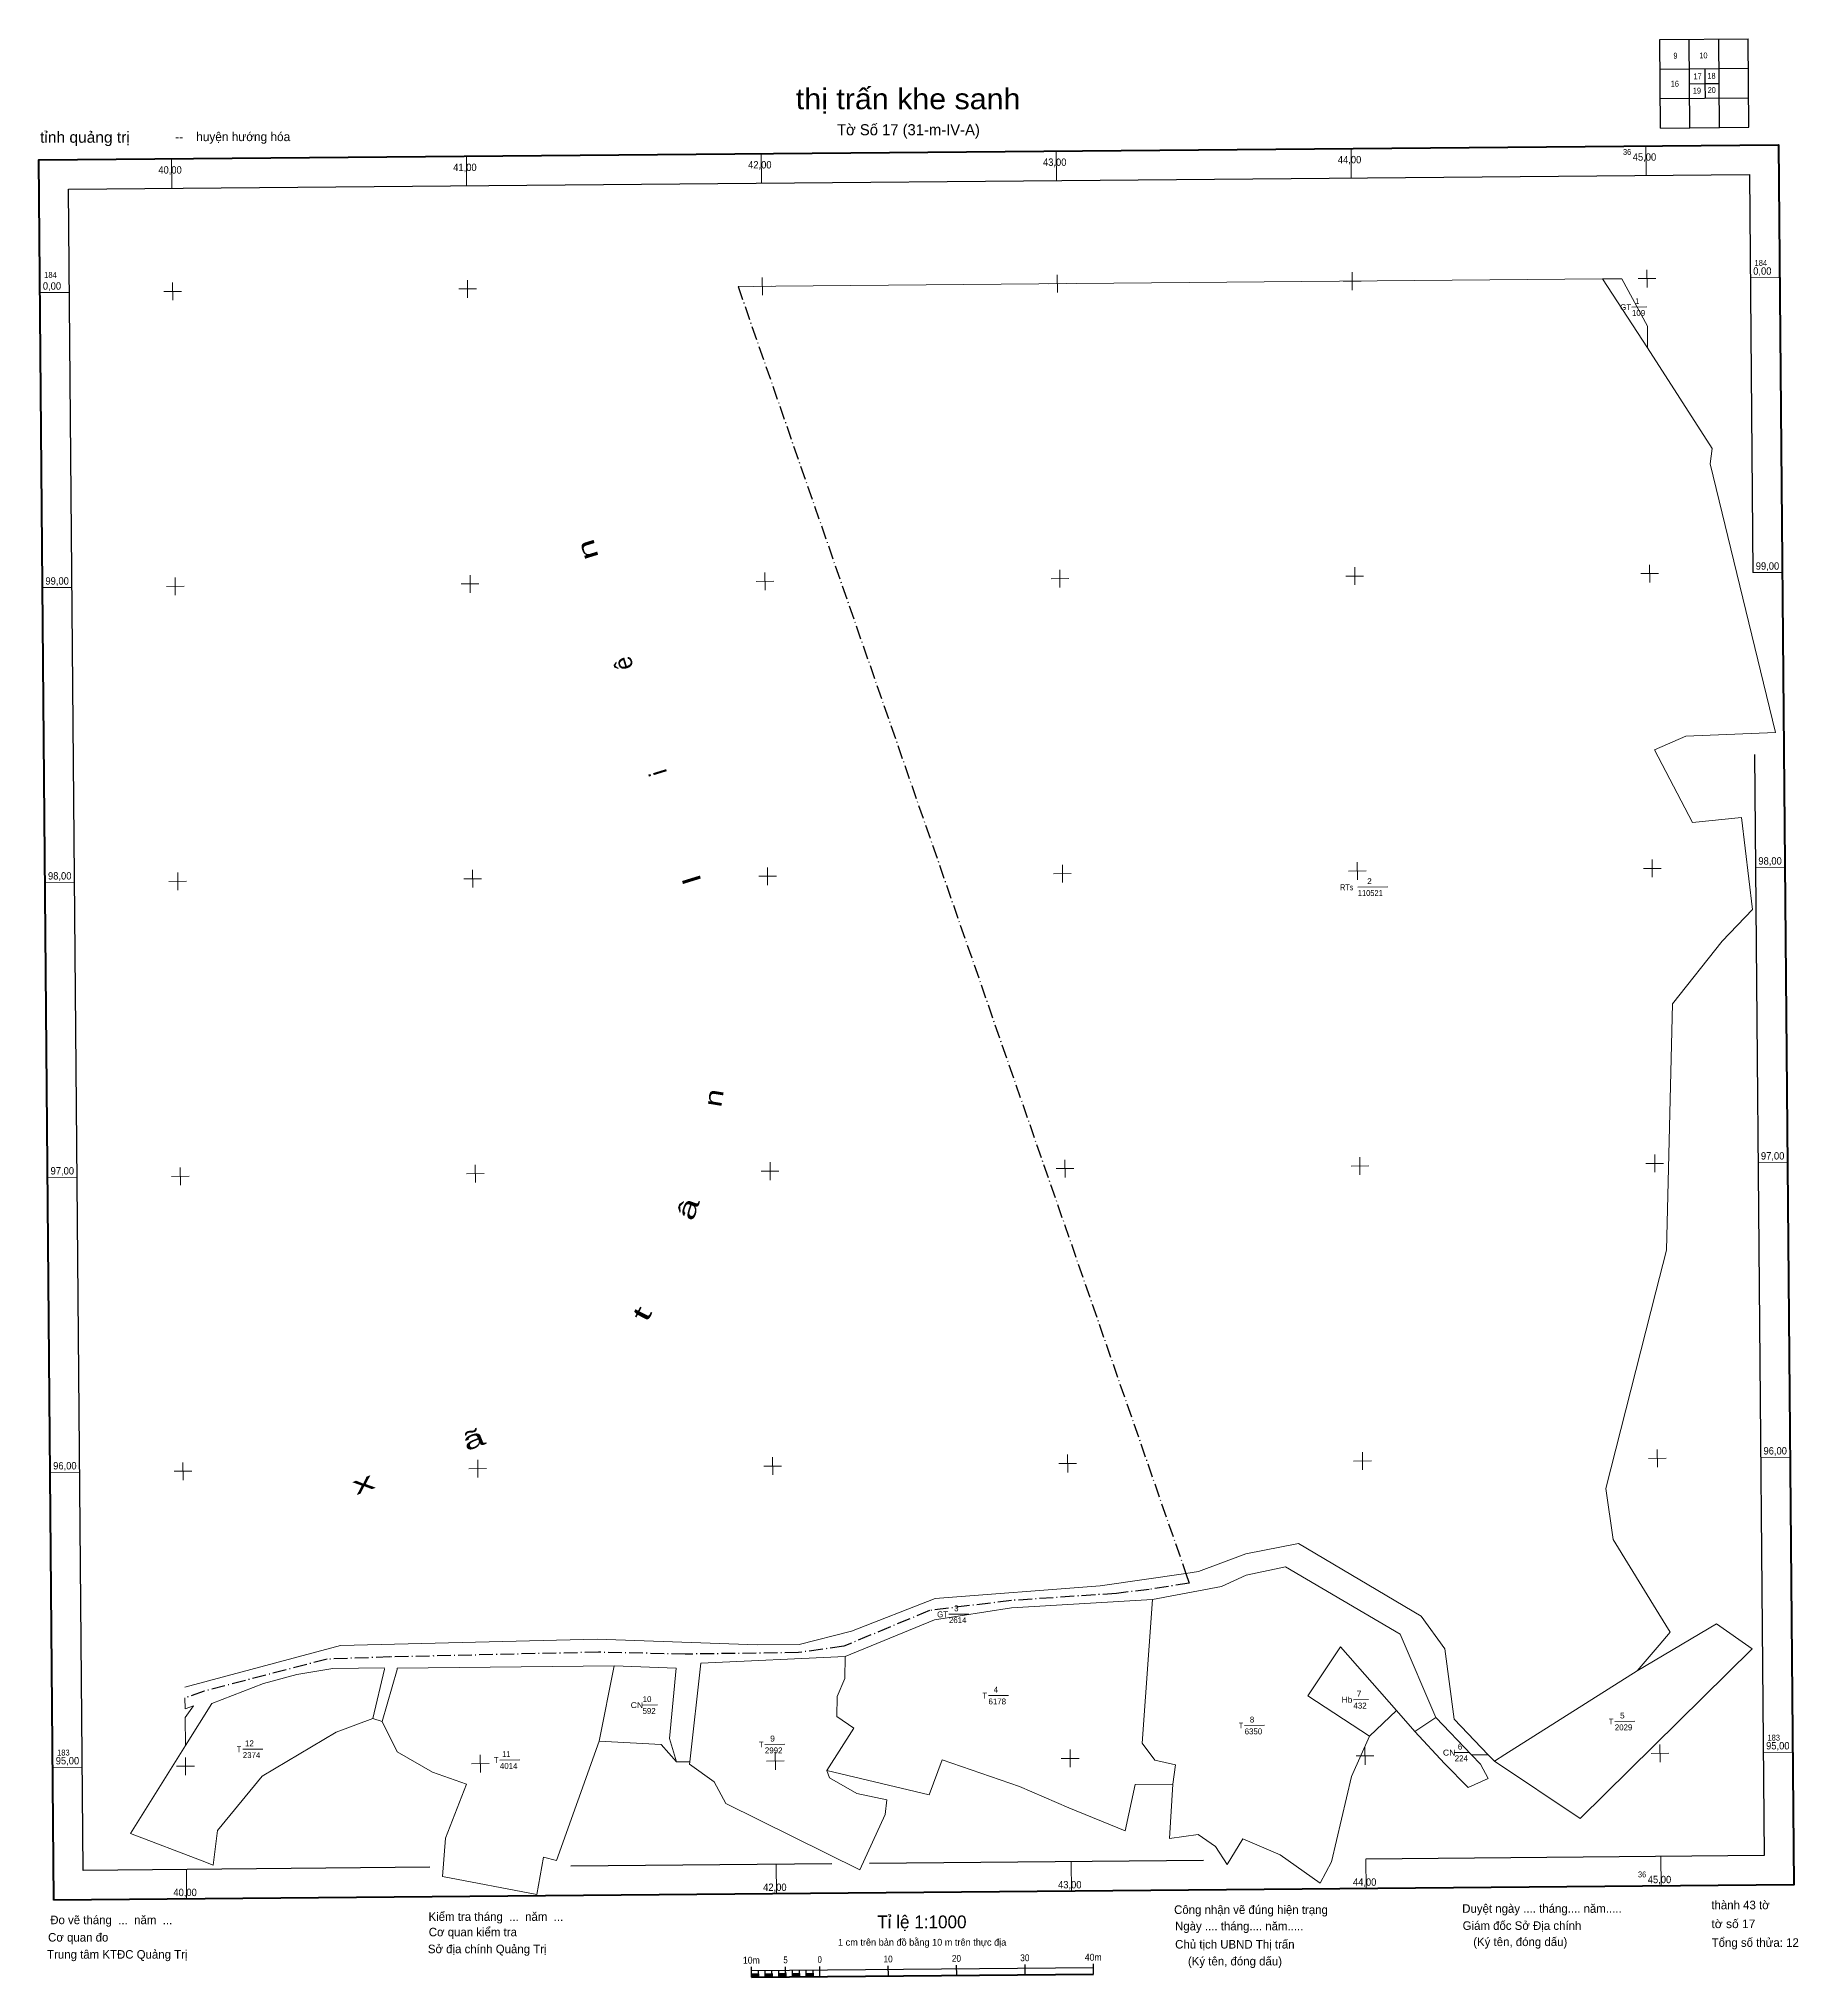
# Model space of a CAD drawing. Header units: metres. Extents: x 550514 to 551111, y 1838919 to 1839576.
import ezdxf
from ezdxf.enums import TextEntityAlignment as Align

# ---------------------------------------------------------------- set-up
doc = ezdxf.new("R2010")
doc.units = ezdxf.units.M
doc.header["$LTSCALE"] = 0.93
doc.linetypes.add('DOT_DASHED', pattern=[7.7, 5, -1.2, 0.3, -1.2])
for name, color, linetype, lineweight in [('10', 7, 'Continuous', 13), ('13', 7, 'Continuous', 13), ('62', 7, 'Continuous', 13)]:
    doc.layers.add(name, color=color, linetype=linetype, lineweight=lineweight)

msp = doc.modelspace()

# ---------------------------------------------------------------- hatches: boundary and pattern name
at = {"layer": '62'}
for points in [[(550755.99, 1838919.17), (550755.98, 1838920.33), (550758.3, 1838920.35), (550758.31, 1838919.19)], [(550760.63, 1838919.21), (550760.62, 1838920.37), (550762.93, 1838920.39), (550762.95, 1838919.23)], [(550765.26, 1838919.25), (550765.25, 1838920.41), (550767.56, 1838920.43), (550767.57, 1838919.27)], [(550769.89, 1838919.29), (550769.88, 1838920.45), (550772.2, 1838920.47), (550772.21, 1838919.31)], [(550774.53, 1838919.34), (550774.52, 1838920.49), (550776.84, 1838920.52), (550776.85, 1838919.36)]]:
    msp.add_hatch(color=256, dxfattribs=at).paths.add_polyline_path(points)

# ---------------------------------------------------------------- linework, layer by layer
at = {"layer": '10', "linetype": 'DOT_DASHED', "lineweight": 25}
msp.add_line((550751.43, 1839492.21), (550903.22, 1839056.05), dxfattribs=at)
at = {"layer": '10'}
for p, q in [((551044.41, 1839494.77), (551059.77, 1839471.43)), ((551051.04, 1839494.83), (551059.71, 1839478.79)), ((551059.77, 1839471.43), (551059.71, 1839478.79)), ((550704.37, 1838999.19), (550709.36, 1839024.77)), ((550563.9, 1839013.84), (550563.93, 1839010.16)), ((550563.96, 1839007.16), (550564.04, 1838997.67)), ((550627.64, 1839006.83), (550630.81, 1839005.84)), ((550974.63, 1839009.57), (550965.46, 1839000.85)), ((551000.01, 1838994.51), (550987.92, 1839007.2)), ((551000.01, 1838994.51), (551005.72, 1838994.56)), ((551005.72, 1838994.56), (551007.8, 1838992.39)), ((550730.57, 1838992.15), (550735.03, 1838992.19))]:
    msp.add_line(p, q, dxfattribs=at)
for points in [[(550751.43, 1839492.21), (551044.41, 1839494.77), (551051.04, 1839494.83)], [(551067.39, 1839036.08), (551063.53, 1839042.38), (551048.09, 1839067.59), (551045.64, 1839084.83), (551062.57, 1839151.47), (551066.16, 1839165.57), (551068.25, 1839249.12), (551085.02, 1839270.34), (551095.36, 1839281.11), (551091.55, 1839312.23), (551074.92, 1839310.55), (551062.1, 1839335.19), (551072.76, 1839339.81), (551103.06, 1839341.08), (551080.99, 1839432.13), (551081.66, 1839437.3), (551059.77, 1839471.43)], [(550903.22, 1839056.05), (550907.55, 1839056.67), (550923.51, 1839062.65), (550941.45, 1839066.22), (550982.96, 1839041.55), (550990.97, 1839030.43), (550994.17, 1839006.63), (551005.72, 1838994.56)], [(550891.87, 1839047.18), (550915.3, 1839051.65), (550923.69, 1839055.49), (550936.99, 1839058.28), (550975.91, 1839035.4), (550987.92, 1839007.2), (550980.85, 1839002.48), (550974.63, 1839009.57)], [(550563.86, 1839017.5), (550616.6, 1839031.63), (550703.6, 1839033.75), (550757.89, 1839031.82), (550772.14, 1839031.96), (550789.82, 1839036.46), (550818.2, 1839047.54), (550874.18, 1839051.86), (550903.22, 1839056.05)], [(550787.71, 1839027.9), (550818, 1839040.32), (550844.14, 1839044.35), (550891.87, 1839047.18)], [(550891.87, 1839047.18), (550888.44, 1838998.45), (550892.7, 1838992.7), (550899.72, 1838991.2), (550898.8, 1838984.63)], [(551007.8, 1838992.39), (551036.88, 1838973.01), (551095.18, 1839030.44), (551083.06, 1839038.91), (551056.17, 1839023.01)], [(551056.17, 1839023.01), (551063.62, 1839031.69), (551067.39, 1839036.08)], [(550787.71, 1839027.9), (550738.76, 1839025.64), (550735.03, 1838992.19)], [(550787.71, 1839027.9), (550787.56, 1839020.47), (550784.98, 1839014.3), (550784.88, 1839007.54), (550790.69, 1839003.61), (550781.54, 1838989.23)], [(550974.63, 1839009.57), (550955.67, 1839031.19), (550944.57, 1839014.57), (550965.46, 1839000.85)], [(550627.64, 1839006.83), (550631.55, 1839023.59), (550631.48, 1839024.02), (550614.06, 1839023.84), (550601.85, 1839021.82), (550590.51, 1839018.72), (550572.99, 1839011.98), (550564.04, 1838997.67)], [(550630.81, 1839005.84), (550635.9, 1839023.44), (550635.85, 1839023.92), (550709.36, 1839024.77)], [(550709.36, 1839024.77), (550730.47, 1839023.95), (550728.19, 1839000.05), (550730.57, 1838992.15)], [(551056.17, 1839023.01), (551011.31, 1838994.61), (551007.8, 1838992.39)], [(550563.96, 1839007.16), (550566.82, 1839011.11), (550563.93, 1839010.16)], [(550569.73, 1838958.57), (550573.45, 1838957.14), (550574.94, 1838968.85), (550590.08, 1838987.29), (550615.21, 1839002.22), (550627.64, 1839006.83)], [(550651.24, 1838953.35), (550652.21, 1838966.33), (550659.31, 1838984.58), (550647.81, 1838988.71), (550635.9, 1838995.54), (550630.81, 1839005.84)], [(550704.37, 1838999.19), (550689.87, 1838958.75), (550685.43, 1838959.86), (550683.22, 1838947.2), (550651.24, 1838953.35)], [(550730.57, 1838992.15), (550725.38, 1838998.03), (550704.37, 1838999.19)], [(550965.46, 1839000.85), (550959.38, 1838987.24), (550952.57, 1838958.3), (550948.75, 1838951.07), (550935.16, 1838960.67)], [(551005.66, 1838986.57), (550998.9, 1838983.48), (550990.89, 1838991.66), (550980.85, 1839002.48)], [(550564.04, 1838997.67), (550545.42, 1838967.9), (550569.73, 1838958.57)], [(550816.19, 1838981.04), (550820.59, 1838992.83), (550846.79, 1838983.81), (550863.55, 1838976.54), (550882.61, 1838968.76), (550885.99, 1838984.5), (550898.8, 1838984.63)], [(551000.01, 1838994.51), (551003.05, 1838991.33), (551005.66, 1838986.57)], [(550735.03, 1838992.19), (550734.95, 1838991.4), (550743.28, 1838985.45), (550747.22, 1838978.11), (550792.73, 1838955.59), (550801.23, 1838974.27)], [(550801.23, 1838974.27), (550801.82, 1838979.27), (550791.64, 1838981.44), (550782.4, 1838986.81), (550781.54, 1838989.23), (550816.19, 1838981.04)], [(550917.2, 1838957.43), (550913.27, 1838963.46), (550907.34, 1838967.6), (550897.71, 1838966.19), (550898.8, 1838984.63)], [(550935.16, 1838960.67), (550922.56, 1838966.11), (550917.2, 1838957.43)]]:
    msp.add_lwpolyline(points, dxfattribs=at)
at = {"layer": '10', "linetype": 'DOT_DASHED', "lineweight": 25}
msp.add_lwpolyline([(550903.22, 1839056.05), (550904.38, 1839052.72), (550890.79, 1839050.61), (550879.68, 1839049.26), (550844.07, 1839046.86), (550816.3, 1839043.45), (550787.24, 1839031.33), (550771.91, 1839029.21), (550733.49, 1839028.68), (550704.12, 1839029.33), (550633.33, 1839027.71), (550612.11, 1839026.99), (550570.42, 1839016.1), (550563.9, 1839013.84)], dxfattribs=at)
at = {"layer": '13'}
for p, q in [((551054.45, 1839485.25), (551059.54, 1839485.3)), ((550961.49, 1839288.65), (550971.68, 1839288.74)), ((550822.88, 1839042.2), (550829.67, 1839042.26)), ((550836.29, 1839014.64), (550843.09, 1839014.7)), ((550960.03, 1839013.24), (550965.12, 1839013.29)), ((550719, 1839011.43), (550724.1, 1839011.47)), ((551048.61, 1839005.86), (551055.41, 1839005.92)), ((550923.13, 1839004.49), (550929.93, 1839004.55)), ((550583.48, 1838996.45), (550590.28, 1838996.51)), ((550670.65, 1838992.79), (550677.45, 1838992.85)), ((550760.49, 1838998.05), (550767.28, 1838998.11)), ((550994.34, 1838995.34), (550999.44, 1838995.38))]:
    msp.add_line(p, q, dxfattribs=at)
at = {"layer": '62', "lineweight": 25}
for p, q in [((551063.86, 1839575.92), (551093.85, 1839576.19)), ((551064.12, 1839545.93), (551063.86, 1839575.92)), ((551074.12, 1839546.02), (551073.86, 1839576.01)), ((551084.12, 1839546.11), (551083.85, 1839576.1)), ((551063.95, 1839565.93), (551093.94, 1839566.19)), ((551064.03, 1839555.93), (551094.03, 1839556.19)), ((550783.25, 1838957.62), (550694.74, 1838956.85)), ((550909.22, 1838958.72), (550795.95, 1838957.73)), ((550755.99, 1838919.17), (550755.96, 1838922.64)), ((550755.97, 1838921.49), (550871.87, 1838922.51)), ((550755.99, 1838919.17), (550755.97, 1838921.49)), ((550758.31, 1838919.19), (550758.29, 1838921.51)), ((550760.63, 1838919.21), (550760.61, 1838921.53)), ((550762.95, 1838919.23), (550762.92, 1838921.55)), ((550765.26, 1838919.25), (550765.24, 1838921.57)), ((550767.57, 1838919.27), (550767.54, 1838922.74)), ((550767.57, 1838919.27), (550767.55, 1838921.59)), ((550769.89, 1838919.29), (550769.87, 1838921.61)), ((550772.21, 1838919.31), (550772.19, 1838921.63)), ((550774.53, 1838919.34), (550774.51, 1838921.65)), ((550776.85, 1838919.36), (550776.83, 1838921.67)), ((550779.17, 1838919.38), (550779.14, 1838922.84)), ((550802.36, 1838919.58), (550802.33, 1838923.05)), ((550825.53, 1838919.78), (550825.5, 1838923.25)), ((550848.72, 1838919.98), (550848.69, 1838923.45)), ((550871.89, 1838920.19), (550871.86, 1838923.66))]:
    msp.add_line(p, q, dxfattribs=at)
at = {"layer": '62'}
for p, q in [((550859.33, 1839528.15), (550859.24, 1839538.14)), ((550959.3, 1839529.02), (550959.21, 1839539.02)), ((551059.26, 1839529.9), (551059.18, 1839539.89)), ((550559.42, 1839525.53), (550559.34, 1839535.52)), ((550659.39, 1839526.4), (550659.3, 1839536.4)), ((550759.36, 1839527.27), (550759.27, 1839537.27)), ((550559.76, 1839487.54), (550559.7, 1839493.54)), ((550659.72, 1839488.41), (550659.67, 1839494.41)), ((550756.67, 1839492.26), (550762.66, 1839492.31)), ((550759.69, 1839489.29), (550759.64, 1839495.28)), ((550856.63, 1839493.13), (550862.63, 1839493.19)), ((550859.66, 1839490.16), (550859.61, 1839496.16)), ((550956.6, 1839494.01), (550962.6, 1839494.06)), ((550959.63, 1839491.03), (550959.58, 1839497.03)), ((551056.57, 1839494.88), (551062.57, 1839494.93)), ((551059.6, 1839491.91), (551059.54, 1839497.91)), ((551094.56, 1839495.21), (551104.56, 1839495.3)), ((550514.74, 1839490.14), (550524.74, 1839490.23)), ((550556.73, 1839490.51), (550562.73, 1839490.56)), ((550656.7, 1839491.39), (550662.7, 1839491.44)), ((550560.63, 1839387.57), (550560.58, 1839393.57)), ((550660.6, 1839388.44), (550660.55, 1839394.44)), ((550760.57, 1839389.32), (550760.51, 1839395.32)), ((550857.51, 1839393.17), (550863.51, 1839393.22)), ((550860.53, 1839390.19), (550860.48, 1839396.19)), ((550957.48, 1839394.04), (550963.47, 1839394.09)), ((550960.5, 1839391.07), (550960.45, 1839397.06)), ((551057.44, 1839394.91), (551063.44, 1839394.97)), ((551060.47, 1839391.94), (551060.42, 1839397.94)), ((551095.43, 1839395.24), (551105.43, 1839395.33)), ((550515.62, 1839390.18), (550525.62, 1839390.26)), ((550557.6, 1839390.54), (550563.6, 1839390.6)), ((550657.57, 1839391.42), (550663.57, 1839391.47)), ((550757.54, 1839392.29), (550763.54, 1839392.34)), ((550761.44, 1839289.35), (550761.39, 1839295.35)), ((550861.41, 1839290.22), (550861.36, 1839296.22)), ((550961.38, 1839291.1), (550961.32, 1839297.1)), ((551058.32, 1839294.94), (551064.32, 1839295)), ((551061.34, 1839291.97), (551061.29, 1839297.97)), ((551096.31, 1839295.28), (551106.3, 1839295.36)), ((550516.49, 1839290.21), (550526.49, 1839290.3)), ((550558.48, 1839290.58), (550564.48, 1839290.63)), ((550561.5, 1839287.6), (550561.45, 1839293.6)), ((550658.45, 1839291.45), (550664.44, 1839291.5)), ((550661.47, 1839288.48), (550661.42, 1839294.47)), ((550758.41, 1839292.32), (550764.41, 1839292.38)), ((550858.38, 1839293.2), (550864.38, 1839293.25)), ((550958.35, 1839294.07), (550964.35, 1839294.12)), ((550862.28, 1839190.26), (550862.23, 1839196.25)), ((550962.25, 1839191.13), (550962.2, 1839197.13)), ((551062.22, 1839192), (551062.16, 1839198)), ((550517.37, 1839190.24), (550527.36, 1839190.33)), ((550559.35, 1839190.61), (550565.35, 1839190.66)), ((550562.38, 1839187.63), (550562.33, 1839193.63)), ((550659.32, 1839191.48), (550665.32, 1839191.53)), ((550662.35, 1839188.51), (550662.29, 1839194.51)), ((550759.29, 1839192.36), (550765.29, 1839192.41)), ((550762.31, 1839189.38), (550762.26, 1839195.38)), ((550859.26, 1839193.23), (550865.25, 1839193.28)), ((550959.22, 1839194.1), (550965.22, 1839194.16)), ((551059.19, 1839194.98), (551065.19, 1839195.03)), ((551097.18, 1839195.31), (551107.18, 1839195.4)), ((551063.09, 1839092.04), (551063.04, 1839098.03)), ((550563.25, 1839087.67), (550563.2, 1839093.67)), ((550660.19, 1839091.51), (550666.19, 1839091.57)), ((550663.22, 1839088.54), (550663.17, 1839094.54)), ((550760.16, 1839092.39), (550766.16, 1839092.44)), ((550763.19, 1839089.41), (550763.13, 1839095.41)), ((550860.13, 1839093.26), (550866.13, 1839093.31)), ((550863.16, 1839090.29), (550863.1, 1839096.29)), ((550960.1, 1839094.13), (550966.1, 1839094.19)), ((550963.12, 1839091.16), (550963.07, 1839097.16)), ((551060.07, 1839095.01), (551066.06, 1839095.06)), ((551098.05, 1839095.34), (551108.05, 1839095.43)), ((550518.24, 1839090.27), (550528.24, 1839090.36)), ((550560.23, 1839090.64), (550566.22, 1839090.69)), ((550564.13, 1838987.7), (550564.07, 1838993.7)), ((550664.09, 1838988.57), (550664.04, 1838994.57)), ((550761.04, 1838992.42), (550767.03, 1838992.47)), ((550764.06, 1838989.45), (550764.01, 1838995.44)), ((550861, 1838993.29), (550867, 1838993.35)), ((550864.03, 1838990.32), (550863.98, 1838996.32)), ((550960.97, 1838994.17), (550966.97, 1838994.22)), ((550964, 1838991.19), (550963.94, 1838997.19)), ((551060.94, 1838995.04), (551066.94, 1838995.09)), ((551063.96, 1838992.07), (551063.91, 1838998.07)), ((551098.93, 1838995.37), (551108.92, 1838995.46)), ((550519.11, 1838990.31), (550529.11, 1838990.39)), ((550561.1, 1838990.67), (550567.1, 1838990.72)), ((550661.07, 1838991.55), (550667.07, 1838991.6)), ((551064.33, 1838950.08), (551064.24, 1838960.08)), ((550564.49, 1838945.71), (550564.4, 1838955.71)), ((550764.43, 1838947.46), (550764.34, 1838957.46)), ((550864.4, 1838948.33), (550864.31, 1838958.33)), ((550964.36, 1838949.21), (550964.28, 1838959.2))]:
    msp.add_line(p, q, dxfattribs=at)
at = {"layer": '62', "lineweight": 40}
msp.add_line((550755.99, 1838919.17), (550871.89, 1838920.19), dxfattribs=at)
at = {"layer": '62', "lineweight": 25}
for points in [[(551064.12, 1839545.93), (551094.11, 1839546.2), (551093.85, 1839576.19)], [(551079.13, 1839566.06), (551079.18, 1839561), (551079.22, 1839556.06)], [(551073.99, 1839560.96), (551079.18, 1839561), (551083.99, 1839561.04)], [(550646.98, 1838956.43), (550529.42, 1838955.4), (550524.44, 1839525.22), (551094.25, 1839530.2), (551095.43, 1839395.3)], [(551095.97, 1839333.64), (551099.23, 1838960.38), (550964.28, 1838959.2)]]:
    msp.add_lwpolyline(points, dxfattribs=at)
at = {"layer": '62', "lineweight": 40}
msp.add_lwpolyline([(550519.51, 1838945.32), (550514.35, 1839535.13), (551104.16, 1839540.29), (551109.32, 1838950.47)], close=True, dxfattribs=at)
at = {"layer": '62', "lineweight": 25}
for points in [[(550755.99, 1838919.17), (550755.98, 1838920.33), (550758.3, 1838920.35), (550758.31, 1838919.19)], [(550760.63, 1838919.21), (550760.62, 1838920.37), (550762.93, 1838920.39), (550762.95, 1838919.23)], [(550765.26, 1838919.25), (550765.25, 1838920.41), (550767.56, 1838920.43), (550767.57, 1838919.27)], [(550769.89, 1838919.29), (550769.88, 1838920.45), (550772.2, 1838920.47), (550772.21, 1838919.31)], [(550774.53, 1838919.34), (550774.52, 1838920.49), (550776.84, 1838920.52), (550776.85, 1838919.36)]]:
    msp.add_lwpolyline(points, close=True, dxfattribs=at)

# ---------------------------------------------------------------- texts
at = {"layer": '10'}
for s, rotation, width, p in [('n', 107.079, 1.55, (550703.216, 1839403.804)), ('l', 107.079, 1.5, (550738.631, 1839292.064)), ('n', 80.641, 1.35, (550746.137, 1839216.747)), ('â', 70.656, 1.65, (550737.308, 1839178.636)), ('t', 62.661, 1.9, (550721.443, 1839142.647)), ('ã', 21.192, 1.65, (550662.811, 1839098.736)), ('x', 21.192, 1.8, (550625.39, 1839083.854))]:
    msp.add_text(s, height=6, rotation=rotation, dxfattribs=dict(at, width=width)).set_placement(p, align=Align.CENTER)
for s, p in [('ê', (550715.417, 1839365.319)), ('i', (550727.137, 1839328.294))]:
    msp.add_text(s, height=6, rotation=107.079, dxfattribs=at).set_placement(p, align=Align.CENTER)
at = {"layer": '13'}
for s, p in [('GT', (551050.46, 1839484.22)), ('109', (551054.47, 1839482.26)), ('3', (550824.67, 1839043.21)), ('GT', (550818.89, 1839041.16)), ('2614', (550822.9, 1839039.2)), ('10', (550719.09, 1839012.43)), ('6178', (550836.32, 1839011.64)), ('4', (550838.08, 1839015.66)), ('432', (550960.05, 1839010.24)), ('592', (550719.03, 1839008.43)), ('8', (550924.92, 1839005.51)), ('12', (550584.28, 1838997.45)), ('6350', (550923.16, 1839001.49)), ('2029', (551048.63, 1839002.86)), ('2374', (550583.51, 1838993.45)), ('2992', (550760.51, 1838995.05)), ('224', (550994.37, 1838992.34)), ('6', (550995.43, 1838996.35)), ('4014', (550670.68, 1838989.79))]:
    msp.add_text(s, height=2, dxfattribs=at).set_placement(p)
for s, width, p in [('1', 0.85, (551055.54, 1839486.26)), ('RTs', 0.8, (550955.5, 1839287.6)), ('2', 1.05, (550964.68, 1839289.68)), ('110521', 0.95, (550961.51, 1839285.65)), ('CN', 1.1, (550715.01, 1839010.39)), ('T', 0.9, (550834.3, 1839013.62)), ('Hb', 1.05, (550956.04, 1839012.21)), ('7', 1.1, (550961.12, 1839014.25)), ('T', 0.9, (551046.62, 1839004.84)), ('5', 1.05, (551050.4, 1839006.88)), ('T', 0.9, (550758.5, 1838997.04)), ('9', 1.1, (550762.28, 1838999.07)), ('T', 0.9, (550921.14, 1839003.48)), ('T', 0.9, (550581.49, 1838995.43)), ('T', 0.9, (550668.66, 1838991.77)), ('11', 0.9, (550671.45, 1838993.8)), ('CN', 1.1, (550990.35, 1838994.3))]:
    msp.add_text(s, height=2, dxfattribs=dict(at, width=width)).set_placement(p)
at = {"layer": '62'}
for s, height, width, p in [('9', 2, 0.85, (551069.205, 1839569.44)), ('10', 2, 0.9, (551078.68, 1839569.53)), ('17', 2, 0.9, (551076.68, 1839562.45)), ('18', 2, 0.9, (551081.41, 1839562.62)), ('thị trấn khe sanh', 7, 1.1, (550809.065, 1839552.31)), ('16', 2, 0.9, (551068.98, 1839559.96)), ('19', 2, 0.9, (551076.475, 1839557.61)), ('20', 2, 0.9, (551081.49, 1839557.81)), ('20', 2.319, 0.9, (550825.455, 1838924.4)), ('30', 2.319, 0.9, (550848.64, 1838924.6)), ('40m', 2.319, 0.95, (550871.825, 1838924.79)), ('10m', 2.319, 0.95, (550755.925, 1838923.78)), ('5', 2.319, 0.85, (550767.5, 1838923.9)), ('0', 2.319, 0.85, (550779.09, 1838924)), ('10', 2.319, 0.9, (550802.28, 1838924.19))]:
    msp.add_text(s, height=height, dxfattribs=dict(at, width=width)).set_placement(p, align=Align.CENTER)
for s, height, width, p in [('tỉnh quảng trị ', 3.75, 1.05, (550514.79, 1839540.95)), ('40,00', 2.5, 0.95, (550554.88, 1839530.49)), ('41,00', 2.5, 0.95, (550654.85, 1839531.36)), ('42,00', 2.5, 0.95, (550754.82, 1839532.23)), ('43,00', 2.5, 0.95, (550854.79, 1839533.11)), ('44,00', 2.5, 0.95, (550954.75, 1839533.98)), ('45,00', 2.5, 0.95, (551054.72, 1839534.86)), ('0,00', 2.5, 0.95, (551095.55, 1839496.22)), ('184', 2, 0.95, (551096.02, 1839499.22)), ('0,00', 2.5, 0.95, (550515.74, 1839491.15)), ('184', 2, 0.95, (550516.2, 1839495.16)), ('99,00', 2.5, 0.95, (550516.61, 1839391.18)), ('99,00', 2.5, 0.95, (551096.42, 1839396.25)), ('98,00', 2.5, 0.95, (551097.3, 1839296.29)), ('98,00', 2.5, 0.95, (550517.48, 1839291.22)), ('97,00', 2.5, 0.95, (551098.17, 1839196.32)), ('97,00', 2.5, 0.95, (550518.36, 1839191.25)), ('96,00', 2.5, 0.95, (551099.04, 1839096.35)), ('96,00', 2.5, 0.95, (550519.23, 1839091.28)), ('183', 2, 0.95, (551100.39, 1838999.38)), ('95,00', 2.5, 0.95, (550520.1, 1838991.31)), ('183', 2, 0.95, (550520.58, 1838994.32)), ('95,00', 2.5, 0.95, (551099.92, 1838996.38)), ('45,00', 2.5, 0.95, (551059.82, 1838951.04)), ('40,00', 2.5, 0.95, (550559.98, 1838946.67)), ('42,00', 2.5, 0.95, (550759.92, 1838948.42)), ('43,00', 2.5, 0.95, (550859.89, 1838949.29)), ('44,00', 2.5, 0.95, (550959.86, 1838950.17)), ('tờ số 17', 2.9, 1.05, (551081.41, 1838935.82))]:
    msp.add_text(s, height=height, dxfattribs=dict(at, width=width)).set_placement(p)
for s, height, p in [('   --    huyện hướng hóa', 3, (550557.25, 1839541.5)), ('Đo vẽ tháng  ...  năm  ...', 2.898, (550518.24, 1838937.15)), ('Kiểm tra tháng  ...  năm  ...', 2.898, (550646.48, 1838938.27)), ('Công nhận vẽ đúng hiện trạng', 2.898, (550899.23, 1838940.62)), ('Duyệt ngày .... tháng.... năm.....', 2.898, (550996.91, 1838941.01)), ('thành 43 tờ', 2.898, (551081.36, 1838942.21)), ('Cơ quan đo', 2.898, (550517.51, 1838931.25)), ('Cơ quan kiểm tra', 2.898, (550646.56, 1838933.04)), ('Ngày .... tháng.... năm.....', 2.898, (550899.55, 1838935.05)), ('Giám đốc Sở Địa chính', 2.898, (550997.05, 1838935.22)), ('Trung tâm KTĐC Quảng Trị', 2.898, (550517.18, 1838925.47)), ('Sở địa chính Quảng Trị', 2.898, (550646.26, 1838927.31)), ('Chủ tịch UBND Thị trấn', 2.898, (550899.59, 1838928.9)), ('(Ký tên, đóng dấu) ', 2.898, (551000.64, 1838929.73)), ('Tổng số thửa: 12', 2.9, (551081.47, 1838929.47)), ('(Ký tên, đóng dấu) ', 2.898, (550903.93, 1838923.17))]:
    msp.add_text(s, height=height, dxfattribs=at).set_placement(p)
for s, height, p in [('Tờ Số 17 (31-m-IV-A)', 3.75, (550809.175, 1839543.49)), ('Tỉ lệ 1:1000', 4.333, (550813.735, 1838935.76)), ('1 cm trên bản đồ bằng 10 m trên thực địa', 2.318, (550813.825, 1838929.86))]:
    msp.add_text(s, height=height, dxfattribs=at).set_placement(p, align=Align.CENTER)
at = {"layer": '62', "width": 0.9}
for p in [(551054.18, 1839536.83), (551059.27, 1838953.01)]:
    msp.add_text('36', height=2, dxfattribs=at).set_placement(p, align=Align.RIGHT)

doc.saveas('drawing.dxf')
